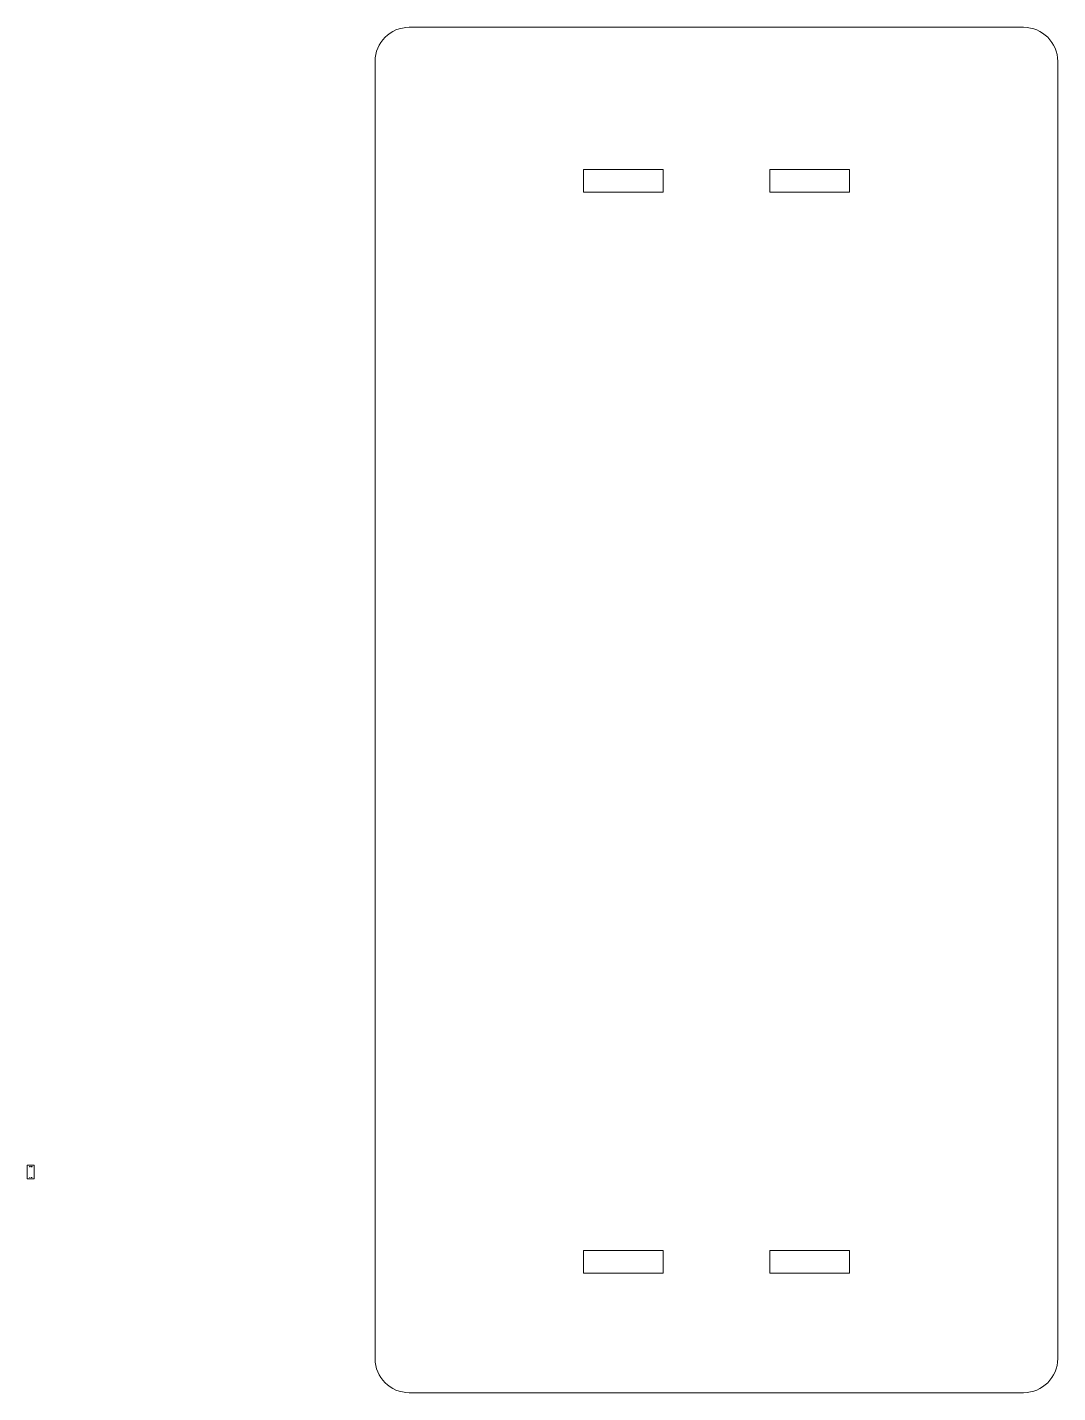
# Model space of a CAD drawing. Extents: x -606 to 300, y -600 to 600.
import ezdxf

# ---------------------------------------------------------------- set-up
doc = ezdxf.new("R2010")
doc.units = 0
doc.layers.get('0').update_dxf_attribs({"linetype": 'CONTINUOUS', "lineweight": 5, "true_color": 0xffffff})

# ---------------------------------------------------------------- blocks, each defined once
blk = doc.blocks.new('CUT001_CS001')
at = {"color": 0}
for p, q in [((270, 600), (-270, 600)), ((-300, 570), (-300, -570)), ((300, -570), (300, 570)), ((-116.9, 455), (-116.9, 475)), ((-116.9, 475), (-46.9, 475)), ((-46.9, 475), (-46.9, 455)), ((46.9, 475), (116.9, 475)), ((46.9, 455), (46.9, 475)), ((116.9, 475), (116.9, 455)), ((-116.9, 455), (-46.9, 455)), ((46.9, 455), (116.9, 455)), ((-116.9, -495), (-116.9, -475)), ((-116.9, -475), (-46.9, -475)), ((-46.9, -475), (-46.9, -495)), ((46.9, -475), (116.9, -475)), ((46.9, -495), (46.9, -475)), ((116.9, -475), (116.9, -495)), ((-116.9, -495), (-46.9, -495)), ((46.9, -495), (116.9, -495)), ((-270, -600), (270, -600))]:
    blk.add_line(p, q, dxfattribs=at)
for centre, start, end in [((-270, 570), 90, -180), ((270, 570), 0, 90), ((-270, -570), 180, -90), ((270, -570), -90, 0)]:
    blk.add_arc(centre, 30, start, end, dxfattribs=at)

msp = doc.modelspace()

# ---------------------------------------------------------------- block references
at = {"color": 0}
msp.add_blockref('CUT001_CS001', (0, 0), dxfattribs=at)
at = {"color": 0, "xscale": 0.01, "yscale": 0.01}
msp.add_blockref('CUT001_CS001', (-602.7, -406), dxfattribs=at)

doc.saveas('drawing.dxf')
